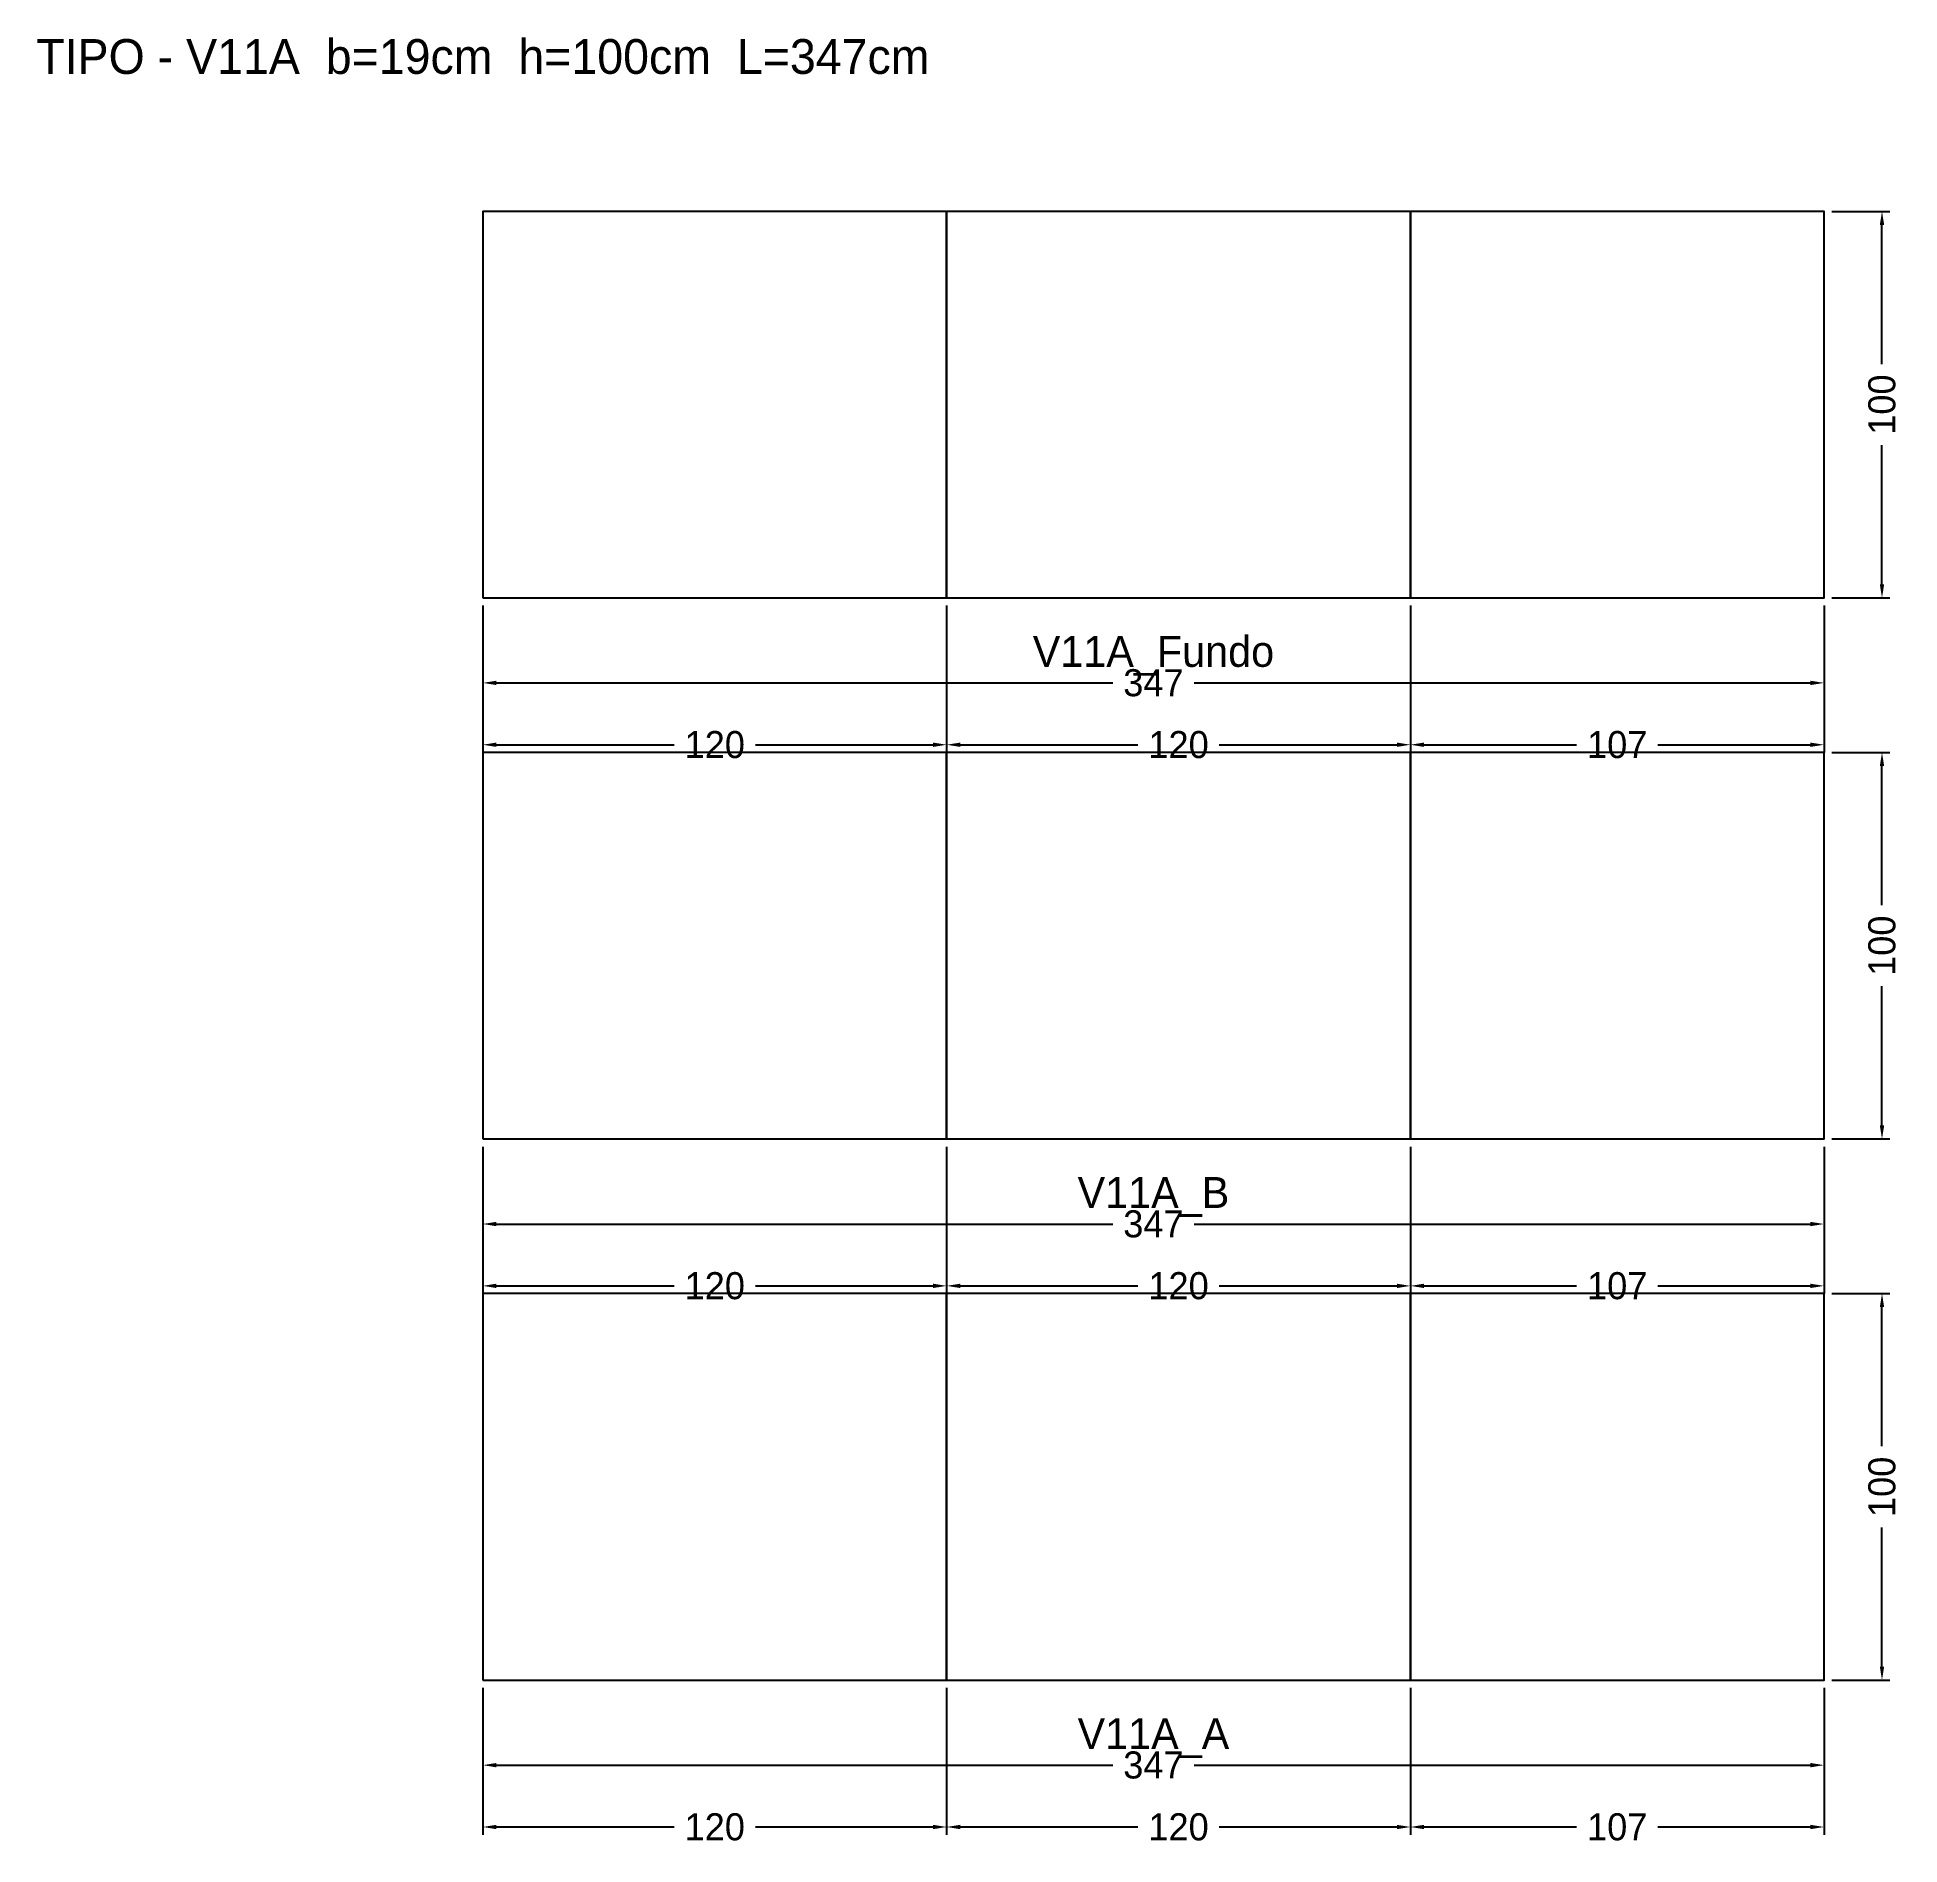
# Model space of a CAD drawing. Header units: metres. Extents: x -115 to 367, y -43 to 425.
import ezdxf

# ---------------------------------------------------------------- set-up
doc = ezdxf.new("R2010")
doc.units = ezdxf.units.M
for name, color, linetype in [('COTA', 3, 'Continuous'), ('NOMENCLATURA', 2, 'Continuous'), ('Paineis', 7, 'Continuous'), ('Texto Secao', 2, 'Continuous')]:
    doc.layers.add(name, color=color, linetype=linetype)
doc.dimstyles.new('COTA_VIG', dxfattribs={"dimtxt": 7, "dimasz": 3.5, "dimexe": 2, "dimexo": 2, "dimgap": 1.5, "dimtad": 1, "dimdec": 1, "dimcen": 2.5, "dimclrd": 3, "dimclre": 3, "dimclrt": 3, "dimazin": 3, "dimtfac": 1, "dimtmove": 0, "dimatfit": 3})

# ---------------------------------------------------------------- blocks, each defined once
blk = doc.blocks.new('_CLOSEDFILLED')
at = {"color": 0, "linetype": 'BYBLOCK'}
blk.add_solid([(-1, 0.16), (0, 0), (-1, -0.16)], dxfattribs=at)
blk = doc.blocks.new('*D1')
at = {"color": 3}
for p, q in [((0, -2), (0, -24)), ((347, -2), (347, -24)), ((3.5, -22), (163, -22)), ((184, -22), (343.5, -22))]:
    blk.add_line(p, q, dxfattribs=at)
at = {"layer": 'Defpoints'}
for p in [(0, 0), (347, 0), (0, -22)]:
    blk.add_point(p, dxfattribs=at)
at = {"layer": 'COTA', "color": 3, "xscale": 3.5, "yscale": 3.5, "rotation": 180}
blk.add_blockref('_CLOSEDFILLED', (0, -22), dxfattribs=at)
at = {"layer": 'COTA', "color": 3, "xscale": 3.5, "yscale": 3.5}
blk.add_blockref('_CLOSEDFILLED', (347, -22), dxfattribs=at)
at = {"layer": 'COTA', "color": 3, "insert": (173.5, -22), "char_height": 7, "attachment_point": 5}
blk.add_mtext('347', dxfattribs=at)
blk = doc.blocks.new('*D2')
at = {"color": 3}
for p, q in [((0, -2), (0, -40)), ((120, -2), (120, -40)), ((3.5, -38), (49.5, -38)), ((70.5, -38), (116.5, -38))]:
    blk.add_line(p, q, dxfattribs=at)
at = {"layer": 'Defpoints'}
for p in [(0, 0), (120, 0), (0, -38)]:
    blk.add_point(p, dxfattribs=at)
at = {"layer": 'COTA', "color": 3, "xscale": 3.5, "yscale": 3.5, "rotation": 180}
blk.add_blockref('_CLOSEDFILLED', (0, -38), dxfattribs=at)
at = {"layer": 'COTA', "color": 3, "xscale": 3.5, "yscale": 3.5}
blk.add_blockref('_CLOSEDFILLED', (120, -38), dxfattribs=at)
at = {"layer": 'COTA', "color": 3, "insert": (60, -38), "char_height": 7, "attachment_point": 5}
blk.add_mtext('120', dxfattribs=at)
blk = doc.blocks.new('*D3')
at = {"color": 3}
for p, q in [((120, -2), (120, -40)), ((240, -2), (240, -40)), ((123.5, -38), (169.5, -38)), ((190.5, -38), (236.5, -38))]:
    blk.add_line(p, q, dxfattribs=at)
at = {"layer": 'Defpoints'}
for p in [(120, 0), (240, 0), (120, -38)]:
    blk.add_point(p, dxfattribs=at)
at = {"layer": 'COTA', "color": 3, "xscale": 3.5, "yscale": 3.5, "rotation": 180}
blk.add_blockref('_CLOSEDFILLED', (120, -38), dxfattribs=at)
at = {"layer": 'COTA', "color": 3, "xscale": 3.5, "yscale": 3.5}
blk.add_blockref('_CLOSEDFILLED', (240, -38), dxfattribs=at)
at = {"layer": 'COTA', "color": 3, "insert": (180, -38), "char_height": 7, "attachment_point": 5}
blk.add_mtext('120', dxfattribs=at)
blk = doc.blocks.new('*D4')
at = {"color": 3}
for p, q in [((240, -2), (240, -40)), ((347, -2), (347, -40)), ((243.5, -38), (283, -38)), ((304, -38), (343.5, -38))]:
    blk.add_line(p, q, dxfattribs=at)
at = {"layer": 'Defpoints'}
for p in [(240, 0), (347, 0), (240, -38)]:
    blk.add_point(p, dxfattribs=at)
at = {"layer": 'COTA', "color": 3, "xscale": 3.5, "yscale": 3.5, "rotation": 180}
blk.add_blockref('_CLOSEDFILLED', (240, -38), dxfattribs=at)
at = {"layer": 'COTA', "color": 3, "xscale": 3.5, "yscale": 3.5}
blk.add_blockref('_CLOSEDFILLED', (347, -38), dxfattribs=at)
at = {"layer": 'COTA', "color": 3, "insert": (293.5, -38), "char_height": 7, "attachment_point": 5}
blk.add_mtext('107', dxfattribs=at)
blk = doc.blocks.new('*D5')
at = {"color": 3}
for p, q in [((349, 100), (364, 100)), ((362, 60.5), (362, 96.5)), ((362, 3.5), (362, 39.5)), ((349, 0), (364, 0))]:
    blk.add_line(p, q, dxfattribs=at)
at = {"layer": 'Defpoints'}
for p in [(347, 100), (347, 0), (362, 0)]:
    blk.add_point(p, dxfattribs=at)
at = {"layer": 'COTA', "color": 3, "xscale": 3.5, "yscale": 3.5}
for p, rotation in [((362, 100), 90), ((362, 0), 270)]:
    blk.add_blockref('_CLOSEDFILLED', p, dxfattribs=dict(at, rotation=rotation))
at = {"layer": 'COTA', "color": 3, "insert": (362, 50), "char_height": 7, "attachment_point": 5, "rotation": 90}
blk.add_mtext('100', dxfattribs=at)
blk = doc.blocks.new('*D6')
at = {"color": 3}
for p, q in [((0, 138), (0, 116)), ((347, 138), (347, 116)), ((3.5, 118), (163, 118)), ((184, 118), (343.5, 118))]:
    blk.add_line(p, q, dxfattribs=at)
at = {"layer": 'Defpoints'}
for p in [(0, 140), (347, 140), (0, 118)]:
    blk.add_point(p, dxfattribs=at)
at = {"layer": 'COTA', "color": 3, "xscale": 3.5, "yscale": 3.5, "rotation": 180}
blk.add_blockref('_CLOSEDFILLED', (0, 118), dxfattribs=at)
at = {"layer": 'COTA', "color": 3, "xscale": 3.5, "yscale": 3.5}
blk.add_blockref('_CLOSEDFILLED', (347, 118), dxfattribs=at)
at = {"layer": 'COTA', "color": 3, "insert": (173.5, 118), "char_height": 7, "attachment_point": 5}
blk.add_mtext('347', dxfattribs=at)
blk = doc.blocks.new('*D7')
at = {"color": 3}
for p, q in [((0, 138), (0, 100)), ((120, 138), (120, 100)), ((3.5, 102), (49.5, 102)), ((70.5, 102), (116.5, 102))]:
    blk.add_line(p, q, dxfattribs=at)
at = {"layer": 'Defpoints'}
for p in [(0, 140), (120, 140), (0, 102)]:
    blk.add_point(p, dxfattribs=at)
at = {"layer": 'COTA', "color": 3, "xscale": 3.5, "yscale": 3.5, "rotation": 180}
blk.add_blockref('_CLOSEDFILLED', (0, 102), dxfattribs=at)
at = {"layer": 'COTA', "color": 3, "xscale": 3.5, "yscale": 3.5}
blk.add_blockref('_CLOSEDFILLED', (120, 102), dxfattribs=at)
at = {"layer": 'COTA', "color": 3, "insert": (60, 102), "char_height": 7, "attachment_point": 5}
blk.add_mtext('120', dxfattribs=at)
blk = doc.blocks.new('*D8')
at = {"color": 3}
for p, q in [((120, 138), (120, 100)), ((240, 138), (240, 100)), ((123.5, 102), (169.5, 102)), ((190.5, 102), (236.5, 102))]:
    blk.add_line(p, q, dxfattribs=at)
at = {"layer": 'Defpoints'}
for p in [(120, 140), (240, 140), (120, 102)]:
    blk.add_point(p, dxfattribs=at)
at = {"layer": 'COTA', "color": 3, "xscale": 3.5, "yscale": 3.5, "rotation": 180}
blk.add_blockref('_CLOSEDFILLED', (120, 102), dxfattribs=at)
at = {"layer": 'COTA', "color": 3, "xscale": 3.5, "yscale": 3.5}
blk.add_blockref('_CLOSEDFILLED', (240, 102), dxfattribs=at)
at = {"layer": 'COTA', "color": 3, "insert": (180, 102), "char_height": 7, "attachment_point": 5}
blk.add_mtext('120', dxfattribs=at)
blk = doc.blocks.new('*D9')
at = {"color": 3}
for p, q in [((240, 138), (240, 100)), ((347, 138), (347, 100)), ((243.5, 102), (283, 102)), ((304, 102), (343.5, 102))]:
    blk.add_line(p, q, dxfattribs=at)
at = {"layer": 'Defpoints'}
for p in [(240, 140), (347, 140), (240, 102)]:
    blk.add_point(p, dxfattribs=at)
at = {"layer": 'COTA', "color": 3, "xscale": 3.5, "yscale": 3.5, "rotation": 180}
blk.add_blockref('_CLOSEDFILLED', (240, 102), dxfattribs=at)
at = {"layer": 'COTA', "color": 3, "xscale": 3.5, "yscale": 3.5}
blk.add_blockref('_CLOSEDFILLED', (347, 102), dxfattribs=at)
at = {"layer": 'COTA', "color": 3, "insert": (293.5, 102), "char_height": 7, "attachment_point": 5}
blk.add_mtext('107', dxfattribs=at)
blk = doc.blocks.new('*D10')
at = {"color": 3}
for p, q in [((349, 240), (364, 240)), ((362, 200.5), (362, 236.5)), ((362, 143.5), (362, 179.5)), ((349, 140), (364, 140))]:
    blk.add_line(p, q, dxfattribs=at)
at = {"layer": 'Defpoints'}
for p in [(347, 240), (347, 140), (362, 140)]:
    blk.add_point(p, dxfattribs=at)
at = {"layer": 'COTA', "color": 3, "xscale": 3.5, "yscale": 3.5}
for p, rotation in [((362, 240), 90), ((362, 140), 270)]:
    blk.add_blockref('_CLOSEDFILLED', p, dxfattribs=dict(at, rotation=rotation))
at = {"layer": 'COTA', "color": 3, "insert": (362, 190), "char_height": 7, "attachment_point": 5, "rotation": 90}
blk.add_mtext('100', dxfattribs=at)
blk = doc.blocks.new('*D11')
at = {"color": 3}
for p, q in [((0, 278), (0, 256)), ((347, 278), (347, 256)), ((3.5, 258), (163, 258)), ((184, 258), (343.5, 258))]:
    blk.add_line(p, q, dxfattribs=at)
at = {"layer": 'Defpoints'}
for p in [(0, 280), (347, 280), (0, 258)]:
    blk.add_point(p, dxfattribs=at)
at = {"layer": 'COTA', "color": 3, "xscale": 3.5, "yscale": 3.5, "rotation": 180}
blk.add_blockref('_CLOSEDFILLED', (0, 258), dxfattribs=at)
at = {"layer": 'COTA', "color": 3, "xscale": 3.5, "yscale": 3.5}
blk.add_blockref('_CLOSEDFILLED', (347, 258), dxfattribs=at)
at = {"layer": 'COTA', "color": 3, "insert": (173.5, 258), "char_height": 7, "attachment_point": 5}
blk.add_mtext('347', dxfattribs=at)
blk = doc.blocks.new('*D12')
at = {"color": 3}
for p, q in [((0, 278), (0, 240)), ((120, 278), (120, 240)), ((3.5, 242), (49.5, 242)), ((70.5, 242), (116.5, 242))]:
    blk.add_line(p, q, dxfattribs=at)
at = {"layer": 'Defpoints'}
for p in [(0, 280), (120, 280), (0, 242)]:
    blk.add_point(p, dxfattribs=at)
at = {"layer": 'COTA', "color": 3, "xscale": 3.5, "yscale": 3.5, "rotation": 180}
blk.add_blockref('_CLOSEDFILLED', (0, 242), dxfattribs=at)
at = {"layer": 'COTA', "color": 3, "xscale": 3.5, "yscale": 3.5}
blk.add_blockref('_CLOSEDFILLED', (120, 242), dxfattribs=at)
at = {"layer": 'COTA', "color": 3, "insert": (60, 242), "char_height": 7, "attachment_point": 5}
blk.add_mtext('120', dxfattribs=at)
blk = doc.blocks.new('*D13')
at = {"color": 3}
for p, q in [((120, 278), (120, 240)), ((240, 278), (240, 240)), ((123.5, 242), (169.5, 242)), ((190.5, 242), (236.5, 242))]:
    blk.add_line(p, q, dxfattribs=at)
at = {"layer": 'Defpoints'}
for p in [(120, 280), (240, 280), (120, 242)]:
    blk.add_point(p, dxfattribs=at)
at = {"layer": 'COTA', "color": 3, "xscale": 3.5, "yscale": 3.5, "rotation": 180}
blk.add_blockref('_CLOSEDFILLED', (120, 242), dxfattribs=at)
at = {"layer": 'COTA', "color": 3, "xscale": 3.5, "yscale": 3.5}
blk.add_blockref('_CLOSEDFILLED', (240, 242), dxfattribs=at)
at = {"layer": 'COTA', "color": 3, "insert": (180, 242), "char_height": 7, "attachment_point": 5}
blk.add_mtext('120', dxfattribs=at)
blk = doc.blocks.new('*D14')
at = {"color": 3}
for p, q in [((240, 278), (240, 240)), ((347, 278), (347, 240)), ((243.5, 242), (283, 242)), ((304, 242), (343.5, 242))]:
    blk.add_line(p, q, dxfattribs=at)
at = {"layer": 'Defpoints'}
for p in [(240, 280), (347, 280), (240, 242)]:
    blk.add_point(p, dxfattribs=at)
at = {"layer": 'COTA', "color": 3, "xscale": 3.5, "yscale": 3.5, "rotation": 180}
blk.add_blockref('_CLOSEDFILLED', (240, 242), dxfattribs=at)
at = {"layer": 'COTA', "color": 3, "xscale": 3.5, "yscale": 3.5}
blk.add_blockref('_CLOSEDFILLED', (347, 242), dxfattribs=at)
at = {"layer": 'COTA', "color": 3, "insert": (293.5, 242), "char_height": 7, "attachment_point": 5}
blk.add_mtext('107', dxfattribs=at)
blk = doc.blocks.new('*D15')
at = {"color": 3}
for p, q in [((349, 380), (364, 380)), ((362, 340.5), (362, 376.5)), ((362, 283.5), (362, 319.5)), ((349, 280), (364, 280))]:
    blk.add_line(p, q, dxfattribs=at)
at = {"layer": 'Defpoints'}
for p in [(347, 380), (347, 280), (362, 280)]:
    blk.add_point(p, dxfattribs=at)
at = {"layer": 'COTA', "color": 3, "xscale": 3.5, "yscale": 3.5}
for p, rotation in [((362, 380), 90), ((362, 280), 270)]:
    blk.add_blockref('_CLOSEDFILLED', p, dxfattribs=dict(at, rotation=rotation))
at = {"layer": 'COTA', "color": 3, "insert": (362, 330), "char_height": 7, "attachment_point": 5, "rotation": 90}
blk.add_mtext('100', dxfattribs=at)

msp = doc.modelspace()

# ---------------------------------------------------------------- linework, layer by layer
at = {"layer": 'Paineis'}
for points in [[(0, 280), (120, 280), (120, 380), (0, 380)], [(120, 280), (240, 280), (240, 380), (120, 380)], [(240, 280), (347, 280), (347, 380), (240, 380)], [(0, 140), (120, 140), (120, 240), (0, 240)], [(120, 140), (240, 140), (240, 240), (120, 240)], [(240, 140), (347, 140), (347, 240), (240, 240)], [(0, 0), (120, 0), (120, 100), (0, 100)], [(120, 0), (240, 0), (240, 100), (120, 100)], [(240, 0), (347, 0), (347, 100), (240, 100)]]:
    msp.add_lwpolyline(points, close=True, dxfattribs=at)

# ---------------------------------------------------------------- texts
at = {"layer": 'NOMENCLATURA', "insert": (0, 420), "char_height": 9, "width": 367, "attachment_point": 5}
msp.add_mtext('TIPO - V11A  b=19cm  h=100cm  L=347cm', dxfattribs=at)
at = {"layer": 'Texto Secao', "char_height": 8, "width": 367, "attachment_point": 5}
for s, insert in [('V11A_Fundo', (173.5, 265)), ('V11A_B', (173.5, 125)), ('V11A_A', (173.5, -15))]:
    msp.add_mtext(s, dxfattribs=dict(at, insert=insert))

# ---------------------------------------------------------------- dimensions: what is measured, and where the dimension line sits
at = {"layer": 'COTA'}
for base, p1, p2, picture, middle in [((362, 280), (347, 280), (347, 380), '*D15', (362, 330)), ((362, 140), (347, 140), (347, 240), '*D10', (362, 190)), ((362, 0), (347, 0), (347, 100), '*D5', (362, 50))]:
    dim = msp.add_linear_dim(base=base, p1=p1, p2=p2, angle=90, dimstyle='COTA_VIG', dxfattribs=at)
    dim.commit()
    dim.dimension.update_dxf_attribs({"geometry": picture, "text_midpoint": middle})
for base, p1, p2, picture, middle in [((0, 258), (0, 280), (347, 280), '*D11', (173.5, 258)), ((0, 242), (0, 280), (120, 280), '*D12', (60, 242)), ((120, 242), (120, 280), (240, 280), '*D13', (180, 242)), ((240, 242), (240, 280), (347, 280), '*D14', (293.5, 242)), ((0, 118), (0, 140), (347, 140), '*D6', (173.5, 118)), ((0, 102), (0, 140), (120, 140), '*D7', (60, 102)), ((120, 102), (120, 140), (240, 140), '*D8', (180, 102)), ((240, 102), (240, 140), (347, 140), '*D9', (293.5, 102)), ((0, -22), (0, 0), (347, 0), '*D1', (173.5, -22)), ((0, -38), (0, 0), (120, 0), '*D2', (60, -38)), ((120, -38), (120, 0), (240, 0), '*D3', (180, -38)), ((240, -38), (240, 0), (347, 0), '*D4', (293.5, -38))]:
    dim = msp.add_linear_dim(base=base, p1=p1, p2=p2, dimstyle='COTA_VIG', dxfattribs=at)
    dim.commit()
    dim.dimension.update_dxf_attribs({"geometry": picture, "text_midpoint": middle})

doc.saveas('drawing.dxf')
